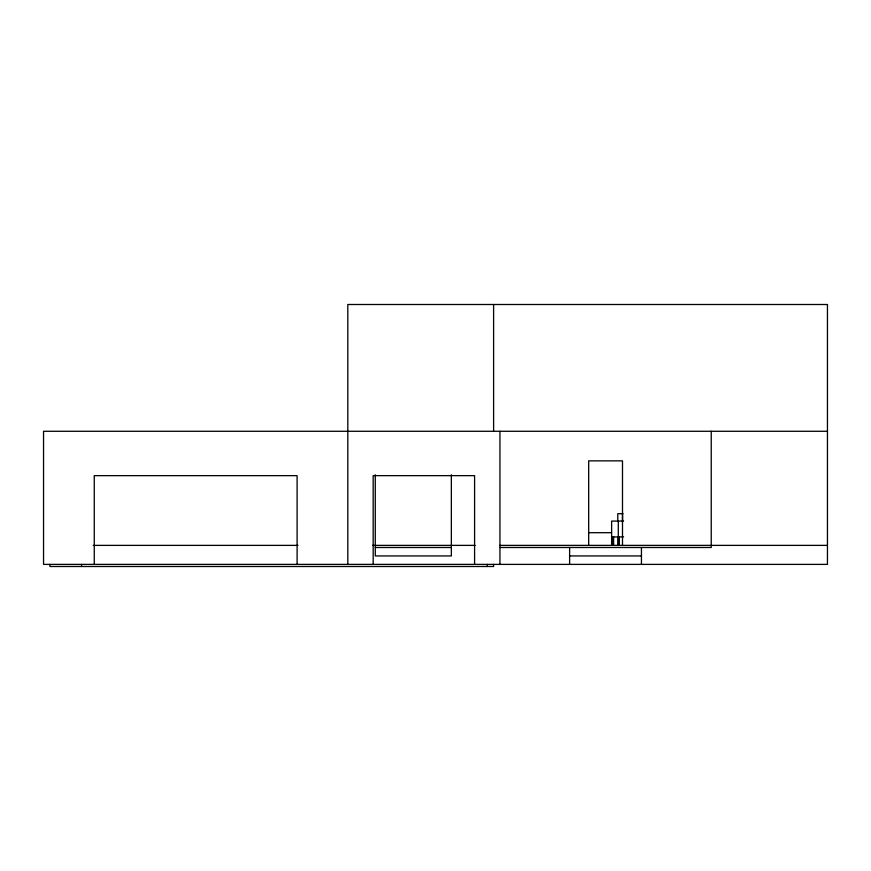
<?xml version="1.0" encoding="UTF-8"?>
<svg xmlns="http://www.w3.org/2000/svg" width="871" height="871" viewBox="0 0 871 871"><rect width="100%" height="100%" fill="white"/><g stroke="black" fill="none" stroke-linecap="round" stroke-linejoin="round"><path stroke-width="1.31" d="M827.45 431.276L43.55 431.276L43.55 564.386L827.45 564.386L827.45 304.502L347.812 304.502L347.812 564.386M622.972 513.683L617.779 513.683L617.779 521.076M623.571 521.076L611.627 521.076L611.627 545.377M588.687 532.693L611.551 532.693M611.627 536.917L623.592 536.917M93.273 545.377L298.002 545.377M372.57 545.377L475.12 545.377M499.943 545.377L827.45 545.377M375.281 547.489L451.352 547.489M499.943 547.489L711.237 547.489L711.237 431.276M569.612 555.938L641.448 555.938M641.448 547.489L641.448 564.386M622.536 513.683L622.536 521.076M622.493 545.377L622.493 460.857L588.687 460.857L588.687 545.377M619.335 536.917L619.335 545.377M619.15 536.917L619.15 545.377M618.301 521.076L618.301 545.377M618.105 536.917L618.105 545.377M613.62 536.917L613.62 545.377M613.26 536.917L613.26 545.377M612.857 536.917L612.857 545.377M611.812 536.917L611.812 545.377M569.612 547.489L569.612 564.386M499.943 431.276L499.943 564.386M493.607 304.502L493.607 431.276M493.607 564.386L493.607 566.498L49.887 566.498L49.887 564.386M487.27 564.386L487.27 566.498M474.586 564.386L474.586 475.642L373.169 475.642L373.169 564.386M451.352 474.739L451.352 555.938L375.281 555.938L375.281 474.739M297.098 564.386L297.098 475.642L94.264 475.642L94.264 564.386M81.58 564.386L81.58 566.498"/></g></svg>
